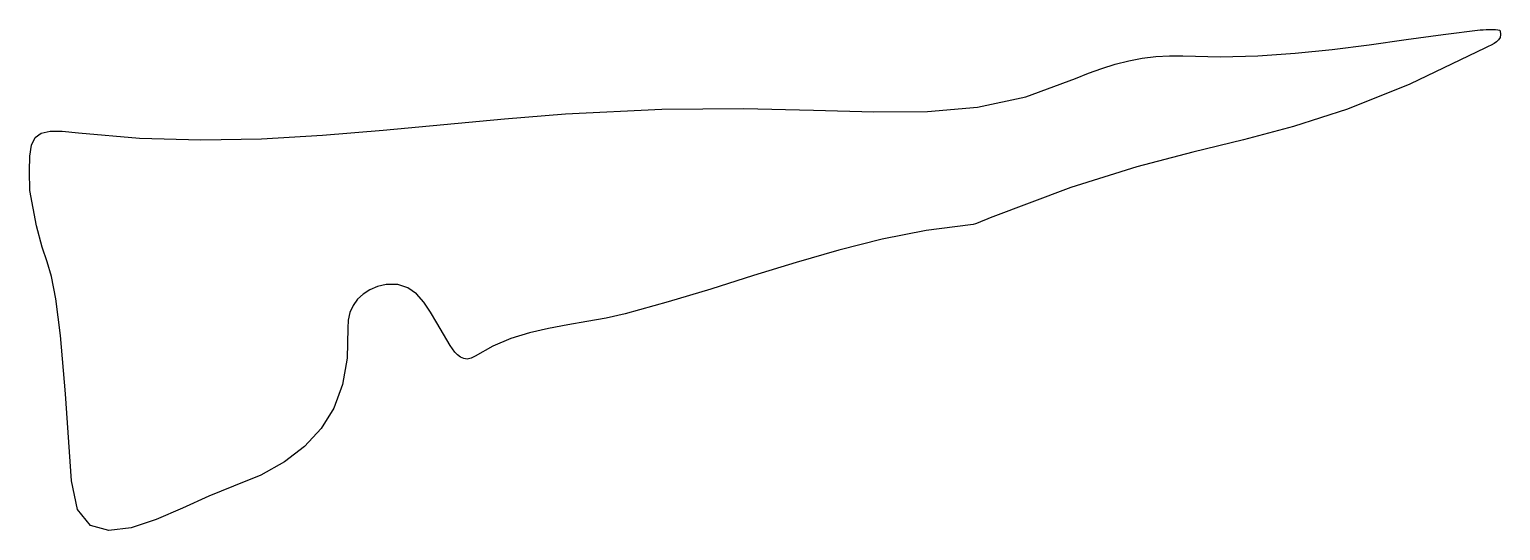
# Model space of a CAD drawing. Header units: millimetres. Extents: x -75.6 to -24.8, y -105.5 to -55.4.
# Drawn here: x -33.172 to -30.116, y -85.406 to -84.365 of the extents above; entities that cross this region are included whole.
import ezdxf

# ---------------------------------------------------------------- set-up
doc = ezdxf.new("R2010")
doc.units = ezdxf.units.MM
doc.header["$MEASUREMENT"] = 0
doc.layers.add('Layer 1', color=7, linetype='Continuous')

msp = doc.modelspace()

# ---------------------------------------------------------------- linework, layer by layer
at = {"layer": 'Layer 1'}
msp.add_open_spline([(-33.1707, -84.6996), (-33.1707, -84.6996), (-33.1568, -84.7731), (-33.1568, -84.7731), (-33.1568, -84.7731), (-33.1568, -84.7731), (-33.1451, -84.8175), (-33.1451, -84.8175), (-33.1451, -84.8175), (-33.1451, -84.8175), (-33.135, -84.8476), (-33.135, -84.8476), (-33.135, -84.8476), (-33.135, -84.8476), (-33.1258, -84.8783), (-33.1258, -84.8783), (-33.1258, -84.8783), (-33.1258, -84.8783), (-33.1168, -84.9244), (-33.1168, -84.9244), (-33.1168, -84.9244), (-33.1168, -84.9244), (-33.1073, -85.0007), (-33.1073, -85.0007), (-33.1073, -85.0007), (-33.1073, -85.0007), (-33.0968, -85.1219), (-33.0968, -85.1219), (-33.0968, -85.1219), (-33.0968, -85.1219), (-33.0844, -85.303), (-33.0844, -85.303), (-33.0844, -85.303), (-33.0844, -85.303), (-33.0718, -85.3627), (-33.0718, -85.3627), (-33.0718, -85.3627), (-33.0718, -85.3627), (-33.045, -85.3954), (-33.045, -85.3954), (-33.045, -85.3954), (-33.045, -85.3954), (-33.0069, -85.4063), (-33.0069, -85.4063), (-33.0069, -85.4063), (-33.0069, -85.4063), (-32.9604, -85.4005), (-32.9604, -85.4005), (-32.9604, -85.4005), (-32.9604, -85.4005), (-32.9084, -85.3833), (-32.9084, -85.3833), (-32.9084, -85.3833), (-32.9084, -85.3833), (-32.8536, -85.3596), (-32.8536, -85.3596), (-32.8536, -85.3596), (-32.8536, -85.3596), (-32.7991, -85.3348), (-32.7991, -85.3348), (-32.7991, -85.3348), (-32.7991, -85.3348), (-32.7475, -85.3138), (-32.7475, -85.3138), (-32.7475, -85.3138), (-32.7475, -85.3138), (-32.6911, -85.2908), (-32.6911, -85.2908), (-32.6911, -85.2908), (-32.6911, -85.2908), (-32.642, -85.2636), (-32.642, -85.2636), (-32.642, -85.2636), (-32.642, -85.2636), (-32.6002, -85.2315), (-32.6002, -85.2315), (-32.6002, -85.2315), (-32.6002, -85.2315), (-32.566, -85.1944), (-32.566, -85.1944), (-32.566, -85.1944), (-32.566, -85.1944), (-32.5397, -85.1516), (-32.5397, -85.1516), (-32.5397, -85.1516), (-32.5397, -85.1516), (-32.5216, -85.1029), (-32.5216, -85.1029), (-32.5216, -85.1029), (-32.5216, -85.1029), (-32.5118, -85.0477), (-32.5118, -85.0477), (-32.5118, -85.0477), (-32.5118, -85.0477), (-32.5106, -84.9857), (-32.5106, -84.9857), (-32.5106, -84.9857), (-32.5106, -84.9857), (-32.5098, -84.9688), (-32.5098, -84.9688), (-32.5098, -84.9688), (-32.5098, -84.9688), (-32.506, -84.953), (-32.506, -84.953), (-32.506, -84.953), (-32.506, -84.953), (-32.4994, -84.9386), (-32.4994, -84.9386), (-32.4994, -84.9386), (-32.4994, -84.9386), (-32.4901, -84.9257), (-32.4901, -84.9257), (-32.4901, -84.9257), (-32.4901, -84.9257), (-32.4784, -84.9148), (-32.4784, -84.9148), (-32.4784, -84.9148), (-32.4784, -84.9148), (-32.4645, -84.9058), (-32.4645, -84.9058), (-32.4645, -84.9058), (-32.4645, -84.9058), (-32.4486, -84.8992), (-32.4486, -84.8992), (-32.4486, -84.8992), (-32.4486, -84.8992), (-32.4308, -84.8952), (-32.4308, -84.8952), (-32.4308, -84.8952), (-32.4308, -84.8952), (-32.4062, -84.8951), (-32.4062, -84.8951), (-32.4062, -84.8951), (-32.4062, -84.8951), (-32.3855, -84.902), (-32.3855, -84.902), (-32.3855, -84.902), (-32.3855, -84.902), (-32.3677, -84.9146), (-32.3677, -84.9146), (-32.3677, -84.9146), (-32.3677, -84.9146), (-32.3523, -84.9317), (-32.3523, -84.9317), (-32.3523, -84.9317), (-32.3523, -84.9317), (-32.3384, -84.9521), (-32.3384, -84.9521), (-32.3384, -84.9521), (-32.3384, -84.9521), (-32.3252, -84.9747), (-32.3252, -84.9747), (-32.3252, -84.9747), (-32.3252, -84.9747), (-32.3119, -84.9983), (-32.3119, -84.9983), (-32.3119, -84.9983), (-32.3119, -84.9983), (-32.2979, -85.0216), (-32.2979, -85.0216), (-32.2979, -85.0216), (-32.2979, -85.0216), (-32.2932, -85.0286), (-32.2932, -85.0286), (-32.2932, -85.0286), (-32.2932, -85.0286), (-32.2881, -85.0353), (-32.2881, -85.0353), (-32.2881, -85.0353), (-32.2881, -85.0353), (-32.2825, -85.0412), (-32.2825, -85.0412), (-32.2825, -85.0412), (-32.2825, -85.0412), (-32.2764, -85.0459), (-32.2764, -85.0459), (-32.2764, -85.0459), (-32.2764, -85.0459), (-32.2698, -85.0489), (-32.2698, -85.0489), (-32.2698, -85.0489), (-32.2698, -85.0489), (-32.2625, -85.0499), (-32.2625, -85.0499), (-32.2625, -85.0499), (-32.2625, -85.0499), (-32.2544, -85.0482), (-32.2544, -85.0482), (-32.2544, -85.0482), (-32.2544, -85.0482), (-32.2456, -85.0437), (-32.2456, -85.0437), (-32.2456, -85.0437), (-32.2456, -85.0437), (-32.2093, -85.0228), (-32.2093, -85.0228), (-32.2093, -85.0228), (-32.2093, -85.0228), (-32.1718, -85.007), (-32.1718, -85.007), (-32.1718, -85.007), (-32.1718, -85.007), (-32.1331, -84.9951), (-32.1331, -84.9951), (-32.1331, -84.9951), (-32.1331, -84.9951), (-32.0937, -84.986), (-32.0937, -84.986), (-32.0937, -84.986), (-32.0937, -84.986), (-32.0538, -84.9787), (-32.0538, -84.9787), (-32.0538, -84.9787), (-32.0538, -84.9787), (-32.0137, -84.9719), (-32.0137, -84.9719), (-32.0137, -84.9719), (-32.0137, -84.9719), (-31.9738, -84.9646), (-31.9738, -84.9646), (-31.9738, -84.9646), (-31.9738, -84.9646), (-31.9343, -84.9558), (-31.9343, -84.9558), (-31.9343, -84.9558), (-31.9343, -84.9558), (-31.845, -84.9312), (-31.845, -84.9312), (-31.845, -84.9312), (-31.845, -84.9312), (-31.7564, -84.9044), (-31.7564, -84.9044), (-31.7564, -84.9044), (-31.7564, -84.9044), (-31.668, -84.8765), (-31.668, -84.8765), (-31.668, -84.8765), (-31.668, -84.8765), (-31.5795, -84.8491), (-31.5795, -84.8491), (-31.5795, -84.8491), (-31.5795, -84.8491), (-31.4905, -84.8234), (-31.4905, -84.8234), (-31.4905, -84.8234), (-31.4905, -84.8234), (-31.4007, -84.8009), (-31.4007, -84.8009), (-31.4007, -84.8009), (-31.4007, -84.8009), (-31.3097, -84.7829), (-31.3097, -84.7829), (-31.3097, -84.7829), (-31.3097, -84.7829), (-31.2172, -84.7708), (-31.2172, -84.7708), (-31.2172, -84.7708), (-31.2172, -84.7708), (-31.212, -84.77), (-31.212, -84.77), (-31.212, -84.77), (-31.212, -84.77), (-31.2068, -84.7687), (-31.2068, -84.7687), (-31.2068, -84.7687), (-31.2068, -84.7687), (-31.2017, -84.767), (-31.2017, -84.767), (-31.2017, -84.767), (-31.2017, -84.767), (-31.1966, -84.765), (-31.1966, -84.765), (-31.1966, -84.765), (-31.1966, -84.765), (-31.1915, -84.7628), (-31.1915, -84.7628), (-31.1915, -84.7628), (-31.1915, -84.7628), (-31.1864, -84.7605), (-31.1864, -84.7605), (-31.1864, -84.7605), (-31.1864, -84.7605), (-31.1814, -84.7582), (-31.1814, -84.7582), (-31.1814, -84.7582), (-31.1814, -84.7582), (-31.1763, -84.7561), (-31.1763, -84.7561), (-31.1763, -84.7561), (-31.1763, -84.7561), (-31.009, -84.6935), (-31.009, -84.6935), (-31.009, -84.6935), (-31.009, -84.6935), (-30.8721, -84.6504), (-30.8721, -84.6504), (-30.8721, -84.6504), (-30.8721, -84.6504), (-30.7557, -84.6196), (-30.7557, -84.6196), (-30.7557, -84.6196), (-30.7557, -84.6196), (-30.6505, -84.5941), (-30.6505, -84.5941), (-30.6505, -84.5941), (-30.6505, -84.5941), (-30.5467, -84.5667), (-30.5467, -84.5667), (-30.5467, -84.5667), (-30.5467, -84.5667), (-30.4347, -84.5305), (-30.4347, -84.5305), (-30.4347, -84.5305), (-30.4347, -84.5305), (-30.305, -84.4783), (-30.305, -84.4783), (-30.305, -84.4783), (-30.305, -84.4783), (-30.1478, -84.403), (-30.1478, -84.403), (-30.1478, -84.403), (-30.1478, -84.403), (-30.142, -84.4002), (-30.142, -84.4002), (-30.142, -84.4002), (-30.142, -84.4002), (-30.1359, -84.3974), (-30.1359, -84.3974), (-30.1359, -84.3974), (-30.1359, -84.3974), (-30.1301, -84.3944), (-30.1301, -84.3944), (-30.1301, -84.3944), (-30.1301, -84.3944), (-30.1248, -84.3909), (-30.1248, -84.3909), (-30.1248, -84.3909), (-30.1248, -84.3909), (-30.1205, -84.3868), (-30.1205, -84.3868), (-30.1205, -84.3868), (-30.1205, -84.3868), (-30.1176, -84.3817), (-30.1176, -84.3817), (-30.1176, -84.3817), (-30.1176, -84.3817), (-30.1165, -84.3755), (-30.1165, -84.3755), (-30.1165, -84.3755), (-30.1165, -84.3755), (-30.1175, -84.3679), (-30.1175, -84.3679), (-30.1175, -84.3679), (-30.1175, -84.3679), (-30.119, -84.3666), (-30.119, -84.3666), (-30.119, -84.3666), (-30.119, -84.3666), (-30.1224, -84.3656), (-30.1224, -84.3656), (-30.1224, -84.3656), (-30.1224, -84.3656), (-30.1273, -84.3651), (-30.1273, -84.3651), (-30.1273, -84.3651), (-30.1273, -84.3651), (-30.1333, -84.3648), (-30.1333, -84.3648), (-30.1333, -84.3648), (-30.1333, -84.3648), (-30.1398, -84.3648), (-30.1398, -84.3648), (-30.1398, -84.3648), (-30.1398, -84.3648), (-30.1465, -84.365), (-30.1465, -84.365), (-30.1465, -84.365), (-30.1465, -84.365), (-30.153, -84.3655), (-30.153, -84.3655), (-30.153, -84.3655), (-30.153, -84.3655), (-30.1588, -84.366), (-30.1588, -84.366), (-30.1588, -84.366), (-30.1588, -84.366), (-30.2356, -84.3757), (-30.2356, -84.3757), (-30.2356, -84.3757), (-30.2356, -84.3757), (-30.3124, -84.3861), (-30.3124, -84.3861), (-30.3124, -84.3861), (-30.3124, -84.3861), (-30.3891, -84.3966), (-30.3891, -84.3966), (-30.3891, -84.3966), (-30.3891, -84.3966), (-30.466, -84.4063), (-30.466, -84.4063), (-30.466, -84.4063), (-30.466, -84.4063), (-30.543, -84.4143), (-30.543, -84.4143), (-30.543, -84.4143), (-30.543, -84.4143), (-30.6203, -84.4198), (-30.6203, -84.4198), (-30.6203, -84.4198), (-30.6203, -84.4198), (-30.698, -84.422), (-30.698, -84.422), (-30.698, -84.422), (-30.698, -84.422), (-30.7761, -84.42), (-30.7761, -84.42), (-30.7761, -84.42), (-30.7761, -84.42), (-30.8041, -84.4196), (-30.8041, -84.4196), (-30.8041, -84.4196), (-30.8041, -84.4196), (-30.8323, -84.4212), (-30.8323, -84.4212), (-30.8323, -84.4212), (-30.8323, -84.4212), (-30.8605, -84.4247), (-30.8605, -84.4247), (-30.8605, -84.4247), (-30.8605, -84.4247), (-30.8887, -84.4301), (-30.8887, -84.4301), (-30.8887, -84.4301), (-30.8887, -84.4301), (-30.9168, -84.4371), (-30.9168, -84.4371), (-30.9168, -84.4371), (-30.9168, -84.4371), (-30.9446, -84.4457), (-30.9446, -84.4457), (-30.9446, -84.4457), (-30.9446, -84.4457), (-30.972, -84.4557), (-30.972, -84.4557), (-30.972, -84.4557), (-30.972, -84.4557), (-30.9989, -84.4671), (-30.9989, -84.4671), (-30.9989, -84.4671), (-30.9989, -84.4671), (-31.1023, -84.5051), (-31.1023, -84.5051), (-31.1023, -84.5051), (-31.1023, -84.5051), (-31.2029, -84.5265), (-31.2029, -84.5265), (-31.2029, -84.5265), (-31.2029, -84.5265), (-31.3063, -84.5355), (-31.3063, -84.5355), (-31.3063, -84.5355), (-31.3063, -84.5355), (-31.4179, -84.5361), (-31.4179, -84.5361), (-31.4179, -84.5361), (-31.4179, -84.5361), (-31.5434, -84.5327), (-31.5434, -84.5327), (-31.5434, -84.5327), (-31.5434, -84.5327), (-31.6883, -84.5295), (-31.6883, -84.5295), (-31.6883, -84.5295), (-31.6883, -84.5295), (-31.8581, -84.5306), (-31.8581, -84.5306), (-31.8581, -84.5306), (-31.8581, -84.5306), (-32.0584, -84.5402), (-32.0584, -84.5402), (-32.0584, -84.5402), (-32.0584, -84.5402), (-32.1847, -84.5504), (-32.1847, -84.5504), (-32.1847, -84.5504), (-32.1847, -84.5504), (-32.3108, -84.5623), (-32.3108, -84.5623), (-32.3108, -84.5623), (-32.3108, -84.5623), (-32.4369, -84.5742), (-32.4369, -84.5742), (-32.4369, -84.5742), (-32.4369, -84.5742), (-32.5631, -84.5846), (-32.5631, -84.5846), (-32.5631, -84.5846), (-32.5631, -84.5846), (-32.6894, -84.5919), (-32.6894, -84.5919), (-32.6894, -84.5919), (-32.6894, -84.5919), (-32.8159, -84.5946), (-32.8159, -84.5946), (-32.8159, -84.5946), (-32.8159, -84.5946), (-32.9427, -84.5911), (-32.9427, -84.5911), (-32.9427, -84.5911), (-32.9427, -84.5911), (-33.07, -84.5798), (-33.07, -84.5798), (-33.07, -84.5798), (-33.07, -84.5798), (-33.1034, -84.5764), (-33.1034, -84.5764), (-33.1034, -84.5764), (-33.1034, -84.5764), (-33.1287, -84.5763), (-33.1287, -84.5763), (-33.1287, -84.5763), (-33.1287, -84.5763), (-33.1471, -84.5803), (-33.1471, -84.5803), (-33.1471, -84.5803), (-33.1471, -84.5803), (-33.1596, -84.5896), (-33.1596, -84.5896), (-33.1596, -84.5896), (-33.1596, -84.5896), (-33.1671, -84.6051), (-33.1671, -84.6051), (-33.1671, -84.6051), (-33.1671, -84.6051), (-33.1708, -84.628), (-33.1708, -84.628), (-33.1708, -84.628), (-33.1708, -84.628), (-33.1716, -84.6591), (-33.1716, -84.6591), (-33.1716, -84.6591), (-33.1716, -84.6591), (-33.1707, -84.6996), (-33.1707, -84.6996), (-33.1707, -84.6996), (-33.1707, -84.6996), (-33.1707, -84.6996), (-33.1707, -84.6996)], degree=3, knots=[0, 0, 0, 0, 0.007246, 0.007246, 0.007246, 0.007246, 0.014493, 0.014493, 0.014493, 0.014493, 0.021739, 0.021739, 0.021739, 0.021739, 0.028986, 0.028986, 0.028986, 0.028986, 0.036232, 0.036232, 0.036232, 0.036232, 0.043478, 0.043478, 0.043478, 0.043478, 0.050725, 0.050725, 0.050725, 0.050725, 0.057971, 0.057971, 0.057971, 0.057971, 0.065217, 0.065217, 0.065217, 0.065217, 0.072464, 0.072464, 0.072464, 0.072464, 0.07971, 0.07971, 0.07971, 0.07971, 0.086957, 0.086957, 0.086957, 0.086957, 0.094203, 0.094203, 0.094203, 0.094203, 0.101449, 0.101449, 0.101449, 0.101449, 0.108696, 0.108696, 0.108696, 0.108696, 0.115942, 0.115942, 0.115942, 0.115942, 0.123188, 0.123188, 0.123188, 0.123188, 0.130435, 0.130435, 0.130435, 0.130435, 0.137681, 0.137681, 0.137681, 0.137681, 0.144928, 0.144928, 0.144928, 0.144928, 0.152174, 0.152174, 0.152174, 0.152174, 0.15942, 0.15942, 0.15942, 0.15942, 0.166667, 0.166667, 0.166667, 0.166667, 0.173913, 0.173913, 0.173913, 0.173913, 0.181159, 0.181159, 0.181159, 0.181159, 0.188406, 0.188406, 0.188406, 0.188406, 0.195652, 0.195652, 0.195652, 0.195652, 0.202899, 0.202899, 0.202899, 0.202899, 0.210145, 0.210145, 0.210145, 0.210145, 0.217391, 0.217391, 0.217391, 0.217391, 0.224638, 0.224638, 0.224638, 0.224638, 0.231884, 0.231884, 0.231884, 0.231884, 0.23913, 0.23913, 0.23913, 0.23913, 0.246377, 0.246377, 0.246377, 0.246377, 0.253623, 0.253623, 0.253623, 0.253623, 0.26087, 0.26087, 0.26087, 0.26087, 0.268116, 0.268116, 0.268116, 0.268116, 0.275362, 0.275362, 0.275362, 0.275362, 0.282609, 0.282609, 0.282609, 0.282609, 0.289855, 0.289855, 0.289855, 0.289855, 0.297101, 0.297101, 0.297101, 0.297101, 0.304348, 0.304348, 0.304348, 0.304348, 0.311594, 0.311594, 0.311594, 0.311594, 0.318841, 0.318841, 0.318841, 0.318841, 0.326087, 0.326087, 0.326087, 0.326087, 0.333333, 0.333333, 0.333333, 0.333333, 0.34058, 0.34058, 0.34058, 0.34058, 0.347826, 0.347826, 0.347826, 0.347826, 0.355072, 0.355072, 0.355072, 0.355072, 0.362319, 0.362319, 0.362319, 0.362319, 0.369565, 0.369565, 0.369565, 0.369565, 0.376812, 0.376812, 0.376812, 0.376812, 0.384058, 0.384058, 0.384058, 0.384058, 0.391304, 0.391304, 0.391304, 0.391304, 0.398551, 0.398551, 0.398551, 0.398551, 0.405797, 0.405797, 0.405797, 0.405797, 0.413043, 0.413043, 0.413043, 0.413043, 0.42029, 0.42029, 0.42029, 0.42029, 0.427536, 0.427536, 0.427536, 0.427536, 0.434783, 0.434783, 0.434783, 0.434783, 0.442029, 0.442029, 0.442029, 0.442029, 0.449275, 0.449275, 0.449275, 0.449275, 0.456522, 0.456522, 0.456522, 0.456522, 0.463768, 0.463768, 0.463768, 0.463768, 0.471014, 0.471014, 0.471014, 0.471014, 0.478261, 0.478261, 0.478261, 0.478261, 0.485507, 0.485507, 0.485507, 0.485507, 0.492754, 0.492754, 0.492754, 0.492754, 0.5, 0.5, 0.5, 0.5, 0.507246, 0.507246, 0.507246, 0.507246, 0.514493, 0.514493, 0.514493, 0.514493, 0.521739, 0.521739, 0.521739, 0.521739, 0.528986, 0.528986, 0.528986, 0.528986, 0.536232, 0.536232, 0.536232, 0.536232, 0.543478, 0.543478, 0.543478, 0.543478, 0.550725, 0.550725, 0.550725, 0.550725, 0.557971, 0.557971, 0.557971, 0.557971, 0.565217, 0.565217, 0.565217, 0.565217, 0.572464, 0.572464, 0.572464, 0.572464, 0.57971, 0.57971, 0.57971, 0.57971, 0.586957, 0.586957, 0.586957, 0.586957, 0.594203, 0.594203, 0.594203, 0.594203, 0.601449, 0.601449, 0.601449, 0.601449, 0.608696, 0.608696, 0.608696, 0.608696, 0.615942, 0.615942, 0.615942, 0.615942, 0.623188, 0.623188, 0.623188, 0.623188, 0.630435, 0.630435, 0.630435, 0.630435, 0.637681, 0.637681, 0.637681, 0.637681, 0.644928, 0.644928, 0.644928, 0.644928, 0.652174, 0.652174, 0.652174, 0.652174, 0.65942, 0.65942, 0.65942, 0.65942, 0.666667, 0.666667, 0.666667, 0.666667, 0.673913, 0.673913, 0.673913, 0.673913, 0.681159, 0.681159, 0.681159, 0.681159, 0.688406, 0.688406, 0.688406, 0.688406, 0.695652, 0.695652, 0.695652, 0.695652, 0.702899, 0.702899, 0.702899, 0.702899, 0.710145, 0.710145, 0.710145, 0.710145, 0.717391, 0.717391, 0.717391, 0.717391, 0.724638, 0.724638, 0.724638, 0.724638, 0.731884, 0.731884, 0.731884, 0.731884, 0.73913, 0.73913, 0.73913, 0.73913, 0.746377, 0.746377, 0.746377, 0.746377, 0.753623, 0.753623, 0.753623, 0.753623, 0.76087, 0.76087, 0.76087, 0.76087, 0.768116, 0.768116, 0.768116, 0.768116, 0.775362, 0.775362, 0.775362, 0.775362, 0.782609, 0.782609, 0.782609, 0.782609, 0.789855, 0.789855, 0.789855, 0.789855, 0.797101, 0.797101, 0.797101, 0.797101, 0.804348, 0.804348, 0.804348, 0.804348, 0.811594, 0.811594, 0.811594, 0.811594, 0.818841, 0.818841, 0.818841, 0.818841, 0.826087, 0.826087, 0.826087, 0.826087, 0.833333, 0.833333, 0.833333, 0.833333, 0.84058, 0.84058, 0.84058, 0.84058, 0.847826, 0.847826, 0.847826, 0.847826, 0.855072, 0.855072, 0.855072, 0.855072, 0.862319, 0.862319, 0.862319, 0.862319, 0.869565, 0.869565, 0.869565, 0.869565, 0.876812, 0.876812, 0.876812, 0.876812, 0.884058, 0.884058, 0.884058, 0.884058, 0.891304, 0.891304, 0.891304, 0.891304, 0.898551, 0.898551, 0.898551, 0.898551, 0.905797, 0.905797, 0.905797, 0.905797, 0.913043, 0.913043, 0.913043, 0.913043, 0.92029, 0.92029, 0.92029, 0.92029, 0.927536, 0.927536, 0.927536, 0.927536, 0.934783, 0.934783, 0.934783, 0.934783, 0.942029, 0.942029, 0.942029, 0.942029, 0.949275, 0.949275, 0.949275, 0.949275, 0.956522, 0.956522, 0.956522, 0.956522, 0.963768, 0.963768, 0.963768, 0.963768, 0.971014, 0.971014, 0.971014, 0.971014, 0.978261, 0.978261, 0.978261, 0.978261, 0.985507, 0.985507, 0.985507, 0.985507, 1, 1, 1, 1], dxfattribs=at)

doc.saveas('drawing.dxf')
